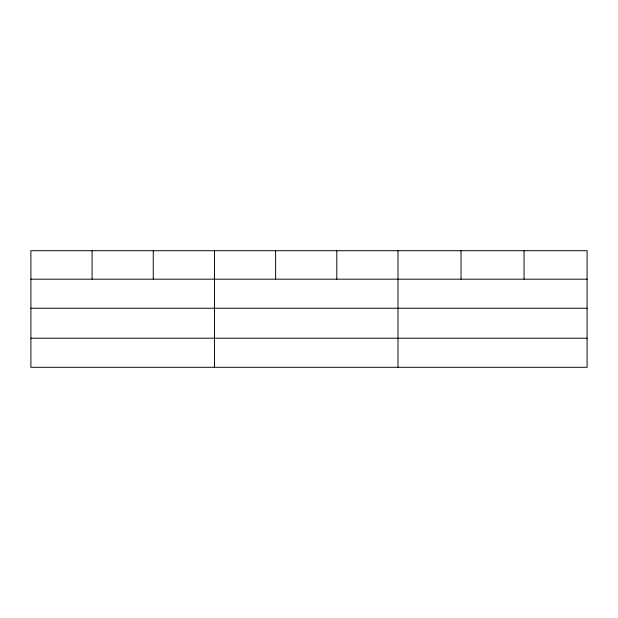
<?xml version="1.0" encoding="UTF-8"?>
<svg xmlns="http://www.w3.org/2000/svg" width="618" height="618" viewBox="0 0 618 618"><rect width="100%" height="100%" fill="white"/><g stroke="black" fill="none" stroke-linecap="round" stroke-linejoin="round"><path stroke-width="0.93" d="M587.1 308.251L587.1 250.707L30.9 250.707L30.9 367.293L587.1 367.293L587.1 308.251L30.9 308.251M30.9 279.174L587.1 279.174M30.9 338.216L587.1 338.216M524.064 250.707L524.064 279.174M461.028 250.707L461.028 279.174M397.992 250.707L397.992 367.293M336.81 250.707L336.81 279.174M275.628 250.707L275.628 279.174M214.446 250.707L214.446 367.293M153.264 250.707L153.264 279.174M92.082 250.707L92.082 279.174"/></g></svg>
